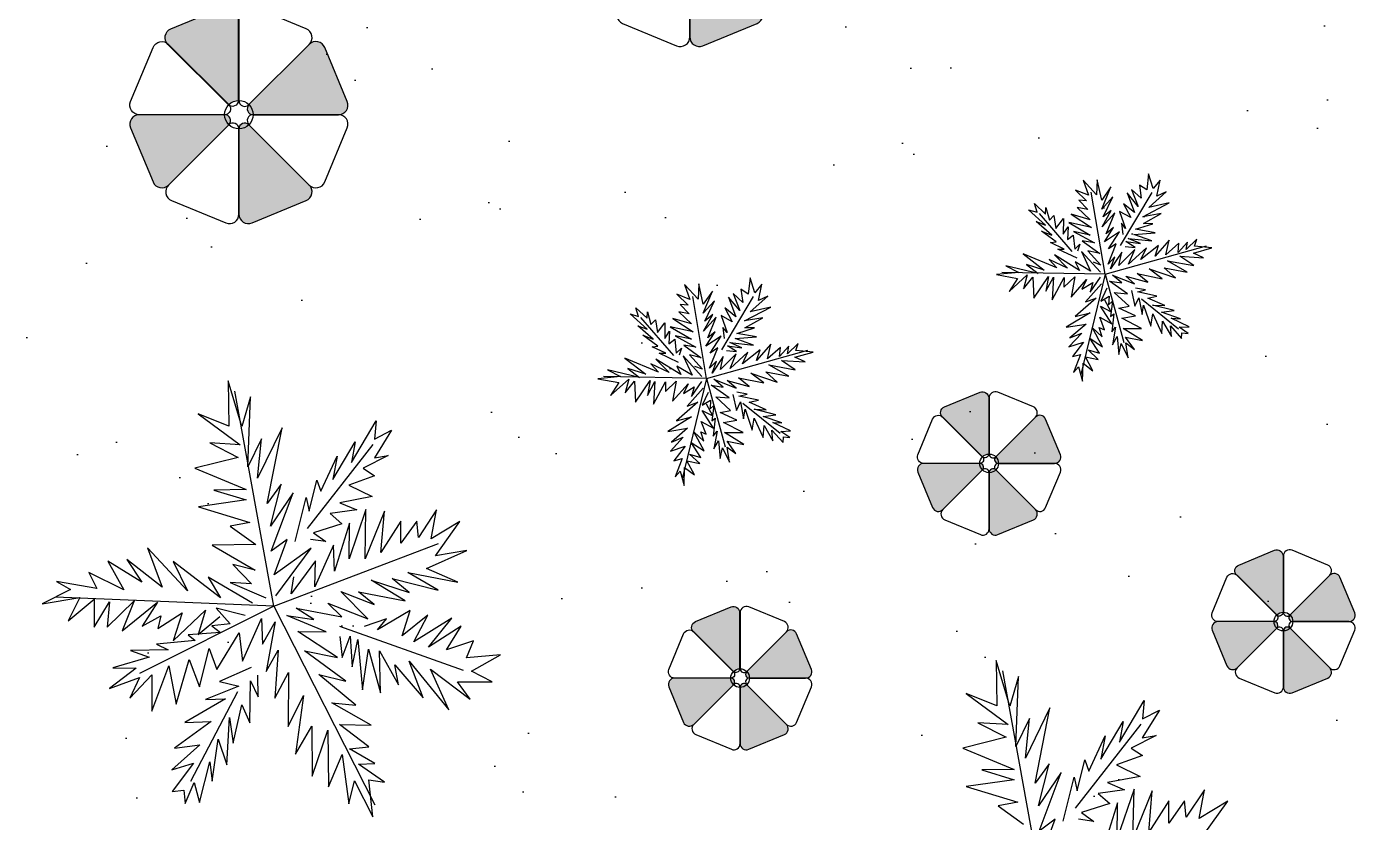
# Model space of a CAD drawing. Header units: millimetres. Extents: x 185 to 501, y 88 to 528.
# Drawn here: x 383.99 to 399.41, y 217.08 to 226.29 of the extents above; entities that cross this region are included whole.
import ezdxf

# ---------------------------------------------------------------- set-up
doc = ezdxf.new("R2010")
doc.units = ezdxf.units.MM
for name, color, linetype in [('arboles', 84, 'Continuous'), ('arena playa', 253, 'Continuous'), ('SITE_FURNISHINGS', 230, 'Continuous')]:
    doc.layers.add(name, color=color, linetype=linetype)

msp = doc.modelspace()

# ---------------------------------------------------------------- hatches: boundary and pattern name
h = msp.add_hatch(color=230)
edge = h.paths.add_edge_path()
edge.add_arc((391.825, 227.386), 0.0682, 135, 270)
edge.add_line((391.825, 227.318), (392.813, 227.318))
edge.add_arc((392.813, 227.428), 0.11, 270, 382.5)
edge.add_line((392.914, 227.47), (392.655, 228.097))
edge.add_arc((392.553, 228.054), 0.11, 22.5, 135)
edge.add_line((392.475, 228.132), (391.777, 227.434))
edge = h.paths.add_edge_path()
edge.add_arc((391.729, 227.153), 0.0682, 45, 180)
edge.add_line((391.661, 227.153), (391.661, 226.166))
edge.add_arc((391.771, 226.166), 0.11, 180, 292.5)
edge.add_line((391.813, 226.064), (392.44, 226.324))
edge.add_arc((392.398, 226.426), 0.11, 292.5, 405)
edge.add_line((392.475, 226.503), (391.777, 227.201))
edge = h.paths.add_edge_path()
edge.add_arc((390.769, 226.581), 0.11, 202.5, 315)
edge.add_line((390.847, 226.503), (391.545, 227.201))
edge.add_arc((391.496, 227.25), 0.0682, 315, 450)
edge.add_line((391.496, 227.318), (390.509, 227.318))
edge.add_arc((390.509, 227.208), 0.11, 90, 202.5)
edge.add_line((390.408, 227.166), (390.667, 226.539))
for color, points in [(5, [(386.438, 226.419, 0.534511), (386.286, 226.52), (385.659, 226.261, 0.475071), (385.61, 226.097, -0.059116), (385.63, 226.081), (386.328, 225.383, -0.187719), (386.438, 225.431, 0.000562), (386.438, 225.431)]), (256, [(395.119, 221.989, 0.534511), (395.019, 222.056), (394.607, 221.885, 0.475071), (394.575, 221.778, -0.059116), (394.588, 221.767), (395.047, 221.308, -0.187719), (395.119, 221.34, 0.000562), (395.119, 221.34)]), (256, [(398.524, 220.158, 0.534511), (398.424, 220.225), (398.011, 220.054, 0.475071), (397.979, 219.947, -0.059116), (397.993, 219.936), (398.452, 219.477, -0.187719), (398.524, 219.508, 0.000562), (398.524, 219.509)]), (256, [(392.238, 219.504, 0.534511), (392.138, 219.571), (391.726, 219.4, 0.475071), (391.694, 219.293, -0.059116), (391.707, 219.282), (392.167, 218.823, -0.187719), (392.238, 218.855, 0.000562), (392.238, 218.855)])]:
    msp.add_hatch(color=color).paths.add_polyline_path(points)
h = msp.add_hatch(color=5)
edge = h.paths.add_edge_path()
edge.add_arc((386.609, 225.335), 0.0682, 135, 270)
edge.add_line((386.609, 225.267), (387.596, 225.267))
edge.add_arc((387.596, 225.377), 0.11, 270, 382.5)
edge.add_line((387.698, 225.419), (387.438, 226.046))
edge.add_arc((387.337, 226.004), 0.11, 22.5, 135)
edge.add_line((387.259, 226.081), (386.561, 225.383))
edge = h.paths.add_edge_path()
edge.add_arc((386.513, 225.102), 0.0682, 45, 180)
edge.add_line((386.445, 225.102), (386.445, 224.115))
edge.add_arc((386.555, 224.115), 0.11, 180, 292.5)
edge.add_line((386.597, 224.014), (387.223, 224.273))
edge.add_arc((387.181, 224.375), 0.11, 292.5, 405)
edge.add_line((387.259, 224.453), (386.561, 225.151))
edge = h.paths.add_edge_path()
edge.add_arc((385.553, 224.53), 0.11, 202.5, 315)
edge.add_line((385.63, 224.453), (386.328, 225.151))
edge.add_arc((386.28, 225.199), 0.0682, 315, 450)
edge.add_line((386.28, 225.267), (385.293, 225.267))
edge.add_arc((385.293, 225.157), 0.11, 90, 202.5)
edge.add_line((385.191, 225.115), (385.451, 224.488))
h = msp.add_hatch(color=256)
edge = h.paths.add_edge_path()
edge.add_arc((395.232, 221.276), 0.0448, 135, 270)
edge.add_line((395.232, 221.231), (395.882, 221.231))
edge.add_arc((395.882, 221.304), 0.0723, 270, 382.5)
edge.add_line((395.948, 221.331), (395.778, 221.744))
edge.add_arc((395.711, 221.716), 0.0723, 22.5, 135)
edge.add_line((395.66, 221.767), (395.2, 221.308))
edge = h.paths.add_edge_path()
edge.add_arc((395.169, 221.123), 0.0448, 45, 180)
edge.add_line((395.124, 221.123), (395.124, 220.474))
edge.add_arc((395.196, 220.474), 0.0723, 180, 292.5)
edge.add_line((395.224, 220.407), (395.636, 220.578))
edge.add_arc((395.608, 220.645), 0.0723, 292.5, 405)
edge.add_line((395.66, 220.696), (395.2, 221.155))
edge = h.paths.add_edge_path()
edge.add_arc((394.537, 220.747), 0.0723, 202.5, 315)
edge.add_line((394.588, 220.696), (395.047, 221.155))
edge.add_arc((395.016, 221.187), 0.0448, 315, 450)
edge.add_line((395.016, 221.231), (394.366, 221.231))
edge.add_arc((394.366, 221.159), 0.0723, 90, 202.5)
edge.add_line((394.299, 221.131), (394.47, 220.719))
h = msp.add_hatch(color=256)
edge = h.paths.add_edge_path()
edge.add_arc((398.637, 219.445), 0.0448, 135, 270)
edge.add_line((398.637, 219.4), (399.286, 219.4))
edge.add_arc((399.286, 219.473), 0.0723, 270, 382.5)
edge.add_line((399.353, 219.5), (399.182, 219.913))
edge.add_arc((399.115, 219.885), 0.0723, 22.5, 135)
edge.add_line((399.064, 219.936), (398.605, 219.477))
edge = h.paths.add_edge_path()
edge.add_arc((398.573, 219.292), 0.0448, 45, 180)
edge.add_line((398.528, 219.292), (398.528, 218.643))
edge.add_arc((398.601, 218.643), 0.0723, 180, 292.5)
edge.add_line((398.628, 218.576), (399.041, 218.747))
edge.add_arc((399.013, 218.813), 0.0723, 292.5, 405)
edge.add_line((399.064, 218.865), (398.605, 219.324))
edge = h.paths.add_edge_path()
edge.add_arc((397.941, 218.916), 0.0723, 202.5, 315)
edge.add_line((397.993, 218.865), (398.452, 219.324))
edge.add_arc((398.42, 219.356), 0.0448, 315, 450)
edge.add_line((398.42, 219.4), (397.771, 219.4))
edge.add_arc((397.771, 219.328), 0.0723, 90, 202.5)
edge.add_line((397.704, 219.3), (397.875, 218.888))
h = msp.add_hatch(color=256)
edge = h.paths.add_edge_path()
edge.add_arc((392.351, 218.791), 0.0448, 135, 270)
edge.add_line((392.351, 218.746), (393.001, 218.746))
edge.add_arc((393.001, 218.819), 0.0723, 270, 382.5)
edge.add_line((393.068, 218.846), (392.897, 219.259))
edge.add_arc((392.83, 219.231), 0.0723, 22.5, 135)
edge.add_line((392.779, 219.282), (392.32, 218.823))
edge = h.paths.add_edge_path()
edge.add_arc((392.288, 218.638), 0.0448, 45, 180)
edge.add_line((392.243, 218.638), (392.243, 217.989))
edge.add_arc((392.315, 217.989), 0.0723, 180, 292.5)
edge.add_line((392.343, 217.922), (392.755, 218.093))
edge.add_arc((392.728, 218.159), 0.0723, 292.5, 405)
edge.add_line((392.779, 218.211), (392.32, 218.67))
edge = h.paths.add_edge_path()
edge.add_arc((391.656, 218.262), 0.0723, 202.5, 315)
edge.add_line((391.707, 218.211), (392.167, 218.67))
edge.add_arc((392.135, 218.702), 0.0448, 315, 450)
edge.add_line((392.135, 218.746), (391.485, 218.746))
edge.add_arc((391.485, 218.674), 0.0723, 90, 202.5)
edge.add_line((391.419, 218.646), (391.589, 218.234))
at = {"layer": 'arena playa'}
h = msp.add_hatch(dxfattribs=at)
h.set_pattern_fill('AR-SAND', color=256, scale=0.07, style=0)
h.set_pattern_definition([(37.5, (-1998.5492, 57.1), (-0.1120022, 3.4258927), [0, -2.70256, 0, -3.0226, 0, -2.88925]), (7.5, (-1998.5492, 57.1), (3.146663, 5.017776), [0, -1.45796, 0, -2.43586, 0, -0.93345]), (327.5, (-2000.7362, 57.1), (5.5369466, 0.0100603), [0, -0.889, 0, -3.2004, 0, -4.1783]), (317.5, (-2000.736, 57.1), (5.344895, 1.560505), [0, -0.4445, 0, -2.09804, 0, -2.4003])])
h.paths.add_polyline_path([(384.825, 236.855), (376.93, 236.855), (373.547, 232.348), (373.171, 227.091), (370.915, 220.143), (374.675, 215.449), (378.998, 203.807), (384.638, 202.117), (392.345, 206.248), (394.6, 210.942), (399.112, 213.383), (408.323, 211.881), (415.09, 216.012), (416.782, 220.143), (412.082, 227.278), (410.767, 232.724), (410.579, 238.732), (405.691, 245.868), (397.796, 247.558), (391.969, 245.68), (391.781, 238.357)])

# ---------------------------------------------------------------- linework, layer by layer
at = {"layer": 'arboles', "linetype": 'Continuous'}
for p, q in [((396.466, 223.421), (396.305, 224.369)), ((396.642, 223.752), (397.01, 224.367)), ((396.085, 223.685), (395.705, 224.125)), ((396.466, 223.421), (397.637, 223.749)), ((396.466, 223.421), (395.271, 223.441)), ((396.466, 223.421), (396.183, 222.26)), ((396.466, 223.421), (396.682, 222.63)), ((391.856, 222.215), (391.695, 223.163)), ((392.032, 222.546), (392.399, 223.161)), ((396.885, 223.135), (397.315, 222.788)), ((391.475, 222.478), (391.095, 222.919)), ((391.856, 222.215), (393.027, 222.543)), ((391.856, 222.215), (390.661, 222.235)), ((391.856, 222.215), (391.573, 221.054)), ((391.856, 222.215), (392.072, 221.423)), ((386.85, 219.577), (386.397, 222.068)), ((392.275, 221.929), (392.705, 221.582)), ((387.24, 220.478), (387.998, 221.45)), ((386.85, 219.577), (388.753, 220.303)), ((386.85, 219.577), (384.322, 219.684)), ((386.85, 219.577), (385.295, 218.801)), ((386.85, 219.577), (388.016, 217.281)), ((387.61, 219.349), (389.04, 218.839)), ((395.734, 216.339), (395.282, 218.83)), ((386.43, 218.589), (385.886, 217.55)), ((396.124, 217.24), (396.882, 218.212))]:
    msp.add_line(p, q, dxfattribs=at)
at = {"layer": 'arboles', "linetype": 'Continuous', "flags": 128}
for points in [[(396.485, 223.258), (396.415, 223.11), (396.512, 223.168), (396.505, 223.068), (396.55, 223.107), (396.527, 222.93), (396.565, 222.962), (396.543, 222.752), (396.586, 222.809), (396.55, 222.605), (396.605, 222.699), (396.624, 222.493), (396.65, 222.618), (396.732, 222.452), (396.704, 222.626), (396.805, 222.551), (396.702, 222.693), (396.898, 222.654), (396.673, 222.794), (396.887, 222.793), (396.661, 222.91), (396.817, 222.937), (396.623, 223.028), (396.743, 223.049), (396.571, 223.207), (396.725, 223.194), (396.518, 223.342), (396.658, 223.32), (396.55, 223.411), (396.807, 223.309), (396.705, 223.398), (396.959, 223.328), (396.837, 223.429), (397.126, 223.369), (396.976, 223.483), (397.281, 223.379), (397.149, 223.495), (397.416, 223.446), (397.188, 223.577), (397.492, 223.52), (397.332, 223.629), (397.604, 223.611), (397.487, 223.666), (397.699, 223.726), (397.498, 223.745), (397.526, 223.825), (397.402, 223.706), (397.417, 223.793), (397.31, 223.673), (397.32, 223.779), (397.17, 223.646), (397.207, 223.816), (397.044, 223.628), (397.084, 223.753), (396.879, 223.59), (396.944, 223.726), (396.737, 223.536), (396.808, 223.707), (396.626, 223.522), (396.658, 223.674), (396.53, 223.481), (396.58, 223.621), (396.5, 223.538), (396.595, 223.774), (396.506, 223.713), (396.633, 223.91), (396.458, 223.795), (396.563, 223.96), (396.479, 223.889), (396.577, 224.13), (396.43, 223.969), (396.537, 224.159), (396.444, 224.083), (396.555, 224.318), (396.427, 224.175), (396.532, 224.432), (396.426, 224.279), (396.374, 224.514), (396.368, 224.34), (396.21, 224.508), (396.272, 224.335), (396.124, 224.395), (396.251, 224.268), (396.161, 224.277), (396.264, 224.168), (396.144, 224.191), (396.292, 224.051), (396.074, 224.114), (396.309, 223.96), (396.045, 224.018), (396.292, 223.874), (396.1, 223.915), (396.342, 223.783), (396.202, 223.806), (396.404, 223.66), (396.266, 223.693), (396.418, 223.527), (396.33, 223.559)], [(396.697, 223.742), (396.812, 223.731), (396.707, 223.798), (396.874, 223.776), (396.734, 223.835), (397.008, 223.806), (396.797, 223.882), (397.043, 223.9), (396.817, 223.94), (397.019, 224.005), (396.909, 224.007), (397.115, 224.123), (396.903, 224.086), (397.207, 224.247), (396.97, 224.192), (397.173, 224.373), (397.066, 224.324), (397.104, 224.51), (397.023, 224.411), (396.968, 224.584), (396.947, 224.397), (396.863, 224.453), (396.884, 224.299), (396.772, 224.402), (396.849, 224.205), (396.719, 224.361), (396.805, 224.133), (396.677, 224.237), (396.762, 224.076), (396.634, 224.147), (396.702, 223.951), (396.654, 224.01), (396.67, 223.882)], [(396.141, 223.605), (395.917, 223.711), (395.994, 223.711), (395.835, 223.786), (395.9, 223.795), (395.728, 223.92), (395.85, 223.873), (395.67, 224.031), (395.778, 223.99), (395.581, 224.167), (395.678, 224.138), (395.648, 224.239), (395.778, 224.117), (395.78, 224.193), (395.821, 224.047), (395.873, 224.099), (395.897, 223.951), (395.983, 224.064), (395.982, 223.884), (396.038, 223.967), (396.029, 223.821), (396.097, 223.873), (396.114, 223.711), (396.175, 223.769), (396.147, 223.689)], [(396.412, 223.443), (396.194, 223.683), (396.298, 223.457), (396.121, 223.564), (396.168, 223.465), (395.879, 223.645), (396.032, 223.489), (395.819, 223.59), (395.908, 223.494), (395.519, 223.655), (395.762, 223.469), (395.555, 223.534), (395.69, 223.43), (395.318, 223.519), (395.468, 223.441), (395.209, 223.417), (395.452, 223.372), (395.354, 223.221), (395.565, 223.412), (395.522, 223.252), (395.63, 223.388), (395.642, 223.145), (395.811, 223.396), (395.78, 223.224), (395.867, 223.386), (395.852, 223.123), (395.991, 223.381), (395.99, 223.272), (396.116, 223.389), (396.072, 223.156), (396.251, 223.358), (396.198, 223.246), (396.322, 223.325), (396.292, 223.212), (396.412, 223.386)], [(391.875, 222.052), (391.805, 221.904), (391.902, 221.962), (391.895, 221.862), (391.94, 221.9), (391.917, 221.724), (391.955, 221.756), (391.933, 221.546), (391.976, 221.603), (391.94, 221.399), (391.995, 221.493), (392.014, 221.287), (392.04, 221.412), (392.122, 221.246), (392.094, 221.42), (392.195, 221.345), (392.092, 221.487), (392.288, 221.448), (392.063, 221.588), (392.277, 221.587), (392.051, 221.704), (392.207, 221.731), (392.013, 221.822), (392.133, 221.842), (391.961, 222.001), (392.115, 221.988), (391.908, 222.136), (392.048, 222.114), (391.94, 222.205), (392.197, 222.103), (392.095, 222.192), (392.349, 222.122), (392.226, 222.223), (392.516, 222.163), (392.366, 222.277), (392.671, 222.173), (392.539, 222.289), (392.806, 222.24), (392.577, 222.371), (392.881, 222.314), (392.722, 222.423), (392.994, 222.405), (392.877, 222.46), (393.089, 222.52), (392.887, 222.539), (392.915, 222.619), (392.792, 222.5), (392.807, 222.587), (392.7, 222.467), (392.71, 222.573), (392.56, 222.44), (392.597, 222.61), (392.434, 222.422), (392.474, 222.547), (392.269, 222.383), (392.334, 222.52), (392.127, 222.33), (392.197, 222.501), (392.016, 222.316), (392.048, 222.468), (391.92, 222.275), (391.97, 222.415), (391.89, 222.332), (391.985, 222.568), (391.896, 222.507), (392.023, 222.704), (391.848, 222.589), (391.953, 222.754), (391.869, 222.683), (391.967, 222.924), (391.82, 222.763), (391.927, 222.953), (391.834, 222.877), (391.945, 223.112), (391.817, 222.968), (391.922, 223.226), (391.816, 223.073), (391.764, 223.308), (391.758, 223.133), (391.6, 223.302), (391.662, 223.129), (391.513, 223.189), (391.641, 223.062), (391.551, 223.071), (391.654, 222.962), (391.534, 222.985), (391.682, 222.845), (391.464, 222.908), (391.699, 222.754), (391.435, 222.812), (391.682, 222.668), (391.49, 222.709), (391.732, 222.577), (391.592, 222.6), (391.794, 222.454), (391.656, 222.486), (391.808, 222.321), (391.719, 222.353)], [(392.087, 222.536), (392.202, 222.525), (392.097, 222.592), (392.264, 222.57), (392.124, 222.629), (392.398, 222.6), (392.187, 222.676), (392.433, 222.694), (392.207, 222.734), (392.409, 222.799), (392.299, 222.8), (392.505, 222.917), (392.293, 222.88), (392.597, 223.041), (392.36, 222.986), (392.563, 223.167), (392.456, 223.117), (392.494, 223.304), (392.413, 223.204), (392.358, 223.378), (392.337, 223.191), (392.253, 223.247), (392.274, 223.093), (392.162, 223.196), (392.239, 222.999), (392.109, 223.155), (392.195, 222.927), (392.067, 223.031), (392.152, 222.87), (392.024, 222.941), (392.092, 222.745), (392.044, 222.804), (392.06, 222.676)], [(396.425, 223.309), (396.239, 223.1), (396.364, 223.144), (396.119, 222.93), (396.291, 222.975), (396.017, 222.807), (396.245, 222.843), (396.059, 222.684), (396.196, 222.739), (396.047, 222.579), (396.217, 222.636), (396.087, 222.467), (396.182, 222.492), (396.1, 222.283), (396.158, 222.349), (396.206, 222.183), (396.211, 222.391), (396.324, 222.304), (396.237, 222.466), (396.386, 222.435), (396.268, 222.545), (396.4, 222.506), (396.288, 222.679), (396.436, 222.582), (396.319, 222.801), (396.432, 222.694), (396.397, 222.804), (396.46, 222.775), (396.403, 222.922), (396.544, 222.846), (396.413, 223.051), (396.537, 222.986), (396.463, 223.121)], [(396.77, 223.233), (396.811, 223.05), (396.857, 223.148), (396.893, 222.954), (396.911, 223.063), (396.993, 222.82), (397.017, 222.963), (397.121, 222.736), (397.13, 222.876), (397.234, 222.7), (397.221, 222.822), (397.35, 222.678), (397.354, 222.743), (397.427, 222.735), (397.324, 222.807), (397.438, 222.813), (397.23, 222.912), (397.337, 222.905), (397.119, 222.981), (397.265, 222.999), (397.015, 223.064), (397.155, 223.057), (396.959, 223.144), (397.064, 223.168), (396.84, 223.217), (396.934, 223.239), (396.817, 223.261)], [(391.531, 222.399), (391.307, 222.505), (391.384, 222.505), (391.225, 222.58), (391.29, 222.589), (391.118, 222.714), (391.239, 222.667), (391.06, 222.825), (391.168, 222.784), (390.971, 222.961), (391.067, 222.932), (391.038, 223.033), (391.168, 222.911), (391.17, 222.987), (391.211, 222.84), (391.263, 222.893), (391.286, 222.745), (391.373, 222.857), (391.372, 222.678), (391.428, 222.761), (391.419, 222.615), (391.487, 222.667), (391.504, 222.505), (391.565, 222.563), (391.537, 222.483)], [(391.802, 222.237), (391.584, 222.477), (391.688, 222.251), (391.511, 222.358), (391.558, 222.259), (391.269, 222.439), (391.422, 222.283), (391.209, 222.383), (391.298, 222.288), (390.909, 222.449), (391.152, 222.263), (390.945, 222.328), (391.08, 222.224), (390.708, 222.313), (390.858, 222.235), (390.599, 222.211), (390.842, 222.166), (390.744, 222.015), (390.955, 222.206), (390.912, 222.046), (391.02, 222.182), (391.032, 221.939), (391.201, 222.19), (391.17, 222.018), (391.257, 222.18), (391.242, 221.916), (391.381, 222.175), (391.38, 222.065), (391.505, 222.183), (391.462, 221.95), (391.641, 222.152), (391.588, 222.04), (391.712, 222.119), (391.682, 222.006), (391.802, 222.18)], [(386.873, 219.699), (387.281, 220.25), (386.854, 219.941), (387.004, 220.352), (386.817, 220.214), (387.072, 220.89), (386.811, 220.506), (386.932, 220.991), (386.771, 220.767), (386.944, 221.641), (386.659, 221.059), (386.708, 221.515), (386.547, 221.193), (386.579, 222.003), (386.479, 221.658), (386.321, 222.186), (386.329, 221.663), (385.975, 221.805), (386.459, 221.446), (386.108, 221.468), (386.436, 221.3), (385.936, 221.174), (386.527, 220.927), (386.156, 220.921), (386.53, 220.808), (385.976, 220.729), (386.57, 220.547), (386.342, 220.505), (386.639, 220.292), (386.136, 220.286), (386.631, 219.997), (386.376, 220.061), (386.59, 219.836), (386.343, 219.851), (386.755, 219.676)], [(391.815, 222.103), (391.629, 221.894), (391.754, 221.938), (391.509, 221.724), (391.681, 221.769), (391.407, 221.601), (391.635, 221.637), (391.449, 221.478), (391.586, 221.533), (391.436, 221.373), (391.607, 221.43), (391.477, 221.26), (391.572, 221.286), (391.49, 221.077), (391.548, 221.143), (391.596, 220.976), (391.601, 221.185), (391.714, 221.098), (391.627, 221.26), (391.776, 221.229), (391.658, 221.339), (391.789, 221.3), (391.678, 221.473), (391.826, 221.376), (391.709, 221.595), (391.822, 221.488), (391.787, 221.598), (391.85, 221.569), (391.793, 221.716), (391.934, 221.639), (391.803, 221.845), (391.926, 221.78), (391.853, 221.915)], [(392.16, 222.027), (392.201, 221.844), (392.247, 221.942), (392.283, 221.748), (392.301, 221.857), (392.383, 221.614), (392.407, 221.756), (392.51, 221.53), (392.52, 221.67), (392.623, 221.493), (392.611, 221.616), (392.74, 221.472), (392.744, 221.537), (392.817, 221.529), (392.714, 221.601), (392.828, 221.607), (392.62, 221.706), (392.727, 221.699), (392.509, 221.775), (392.655, 221.793), (392.405, 221.858), (392.545, 221.851), (392.349, 221.938), (392.454, 221.962), (392.23, 222.011), (392.324, 222.033), (392.207, 222.055)], [(387.097, 220.329), (387.224, 220.838), (387.257, 220.678), (387.347, 221.038), (387.394, 220.908), (387.582, 221.316), (387.533, 221.045), (387.788, 221.482), (387.748, 221.242), (388.034, 221.724), (388.013, 221.512), (388.211, 221.614), (388.012, 221.294), (388.17, 221.321), (387.883, 221.175), (388.013, 221.089), (387.715, 220.979), (387.985, 220.846), (387.611, 220.774), (387.808, 220.692), (387.501, 220.65), (387.636, 220.531), (387.306, 220.428), (387.452, 220.326), (387.274, 220.351)], [(386.519, 219.471), (386.183, 219.555), (386.343, 219.376), (386.132, 219.35), (386.231, 219.272), (385.856, 219.247), (385.938, 219.181), (385.492, 219.14), (385.627, 219.074), (385.189, 219.065), (385.408, 218.99), (384.987, 218.864), (385.258, 218.863), (384.947, 218.624), (385.296, 218.754), (385.183, 218.512), (385.436, 218.785), (385.436, 218.363), (385.633, 218.887), (385.72, 218.443), (385.869, 218.96), (385.989, 218.646), (386.099, 219.087), (386.191, 218.847), (386.449, 219.27), (386.486, 218.944), (386.708, 219.436), (386.719, 219.137), (386.863, 219.398), (386.759, 218.823), (386.9, 219.071), (386.86, 218.514), (387.02, 218.811), (387.015, 218.185), (387.191, 218.543), (387.1, 217.866), (387.287, 218.189), (387.294, 217.613), (387.473, 218.143), (387.48, 217.487), (387.64, 217.863), (387.715, 217.29), (387.782, 217.557), (387.994, 217.141), (387.949, 217.568), (388.128, 217.543), (387.83, 217.75), (388.016, 217.756), (387.723, 217.928), (387.946, 217.951), (387.608, 218.208), (387.976, 218.201), (387.52, 218.461), (387.796, 218.431), (387.371, 218.789), (387.681, 218.711), (387.202, 219.062), (387.585, 218.986), (387.126, 219.286), (387.455, 219.282), (387, 219.469), (387.312, 219.424), (387.107, 219.554), (387.637, 219.455), (387.472, 219.615), (387.935, 219.433), (387.624, 219.748), (388.009, 219.599), (387.828, 219.743), (388.37, 219.641), (387.974, 219.878), (388.413, 219.735), (388.216, 219.897), (388.75, 219.763), (388.399, 219.97), (388.978, 219.858), (388.615, 220.015), (389.083, 220.221), (388.718, 220.161), (389.002, 220.558), (388.668, 220.358), (388.732, 220.692), (388.521, 220.375), (388.502, 220.564), (388.319, 220.307), (388.317, 220.564), (388.087, 220.2), (388.128, 220.678), (387.904, 220.127), (387.915, 220.698), (387.719, 220.127), (387.724, 220.541), (387.551, 219.984), (387.541, 220.284), (387.322, 219.804), (387.331, 220.105), (387.05, 219.72), (387.079, 219.918)], [(386.601, 219.615), (386.089, 219.915), (386.233, 219.674), (385.685, 220.095), (385.851, 219.757), (385.389, 220.255), (385.558, 219.797), (385.149, 220.117), (385.322, 219.856), (384.927, 220.1), (385.115, 219.769), (384.71, 219.97), (384.801, 219.782), (384.334, 219.866), (384.496, 219.773), (384.169, 219.604), (384.604, 219.68), (384.471, 219.41), (384.77, 219.658), (384.769, 219.335), (384.947, 219.627), (384.921, 219.336), (385.235, 219.641), (385.095, 219.293), (385.502, 219.626), (385.326, 219.347), (385.54, 219.465), (385.505, 219.322), (385.787, 219.502), (385.686, 219.178), (386.059, 219.533), (385.975, 219.25), (386.225, 219.458)], [(387.613, 219.229), (387.638, 218.986), (387.733, 219.233), (387.756, 218.877), (387.821, 219.191), (387.874, 218.61), (387.945, 219.08), (388.083, 218.577), (388.073, 219.062), (388.291, 218.67), (388.25, 218.898), (388.577, 218.519), (388.413, 218.943), (388.872, 218.38), (388.66, 218.849), (389.121, 218.502), (388.973, 218.704), (389.375, 218.702), (389.136, 218.828), (389.473, 219.014), (389.076, 218.982), (389.158, 219.179), (388.848, 219.072), (389.015, 219.347), (388.638, 219.105), (388.907, 219.44), (388.469, 219.167), (388.632, 219.476), (388.334, 219.234), (388.427, 219.527), (388.048, 219.305), (388.152, 219.431), (387.893, 219.344)], [(395.739, 216.703), (395.888, 217.114), (395.702, 216.976), (395.957, 217.652), (395.696, 217.268), (395.817, 217.753), (395.655, 217.529), (395.828, 218.403), (395.544, 217.821), (395.592, 218.277), (395.432, 217.955), (395.463, 218.765), (395.364, 218.42), (395.206, 218.948), (395.213, 218.425), (394.859, 218.567), (395.343, 218.208), (394.993, 218.23), (395.32, 218.062), (394.82, 217.936), (395.412, 217.689), (395.04, 217.683), (395.415, 217.57), (394.86, 217.491), (395.455, 217.309), (395.227, 217.267), (395.523, 217.054)], [(386.585, 218.867), (386.222, 218.707), (386.445, 218.651), (386.057, 218.497), (386.29, 218.505), (385.819, 218.234), (386.125, 218.243), (385.698, 217.934), (385.992, 217.973), (385.668, 217.684), (385.918, 217.76), (385.671, 217.432), (385.808, 217.451), (385.822, 217.296), (385.929, 217.539), (385.99, 217.307), (386.108, 217.778), (386.137, 217.553), (386.206, 218.038), (386.304, 217.743), (386.335, 218.289), (386.38, 217.994), (386.478, 218.438), (386.571, 218.23), (386.58, 218.716), (386.666, 218.53), (386.663, 218.781)], [(395.981, 217.091), (396.109, 217.6), (396.141, 217.44), (396.231, 217.8), (396.278, 217.67), (396.466, 218.078), (396.418, 217.807), (396.673, 218.244), (396.632, 218.004), (396.918, 218.486), (396.898, 218.274), (397.095, 218.376), (396.896, 218.056), (397.055, 218.083), (396.767, 217.937), (396.898, 217.851), (396.599, 217.741), (396.87, 217.608), (396.495, 217.536), (396.692, 217.454), (396.385, 217.412), (396.52, 217.293), (396.191, 217.19), (396.337, 217.088), (396.158, 217.113)], [(397.602, 216.923), (397.886, 217.32), (397.552, 217.12), (397.616, 217.454), (397.405, 217.137), (397.386, 217.326), (397.203, 217.069), (397.202, 217.326), (396.972, 216.962), (397.012, 217.44), (396.788, 216.889), (396.8, 217.46), (396.604, 216.889), (396.609, 217.303), (396.436, 216.746)]]:
    msp.add_lwpolyline(points, dxfattribs=at)
at = {"layer": 'SITE_FURNISHINGS', "color": 230, "linetype": 'Continuous'}
for points in [[(391.661, 227.153, 0.668179), (391.545, 227.201), (390.847, 226.503, 0.534511), (390.882, 226.324), (391.509, 226.064, 0.534511), (391.661, 226.166)], [(391.777, 227.201, 0.668179), (391.661, 227.153), (391.661, 226.166, 0.534511), (391.813, 226.064), (392.44, 226.324, 0.534511), (392.475, 226.503)]]:
    msp.add_lwpolyline(points, format="xyb", close=True, dxfattribs=at)
at = {"layer": 'SITE_FURNISHINGS', "color": 5, "linetype": 'Continuous'}
for points in [[(386.438, 225.431, -0.668179), (386.321, 225.383), (385.623, 226.081, -0.534511), (385.659, 226.261), (386.286, 226.52, -0.534511), (386.438, 226.419)], [(386.445, 225.431, 0.668179), (386.561, 225.383), (387.259, 226.081, 0.534511), (387.223, 226.261), (386.597, 226.52, 0.534511), (386.445, 226.419)], [(386.328, 225.383, -0.668179), (386.28, 225.267), (385.293, 225.267, -0.534511), (385.191, 225.419), (385.451, 226.046, -0.534511), (385.63, 226.081)], [(386.561, 225.383, 0.668179), (386.609, 225.267), (387.596, 225.267, 0.534511), (387.698, 225.419), (387.438, 226.046, 0.534511), (387.259, 226.081)], [(386.28, 225.267, -1), (386.609, 225.267, -1)], [(385.451, 224.488, 0.534511), (385.63, 224.453), (386.328, 225.151, 0.668179), (386.28, 225.267), (385.293, 225.267, 0.534511), (385.191, 225.115)], [(386.609, 225.267, 0.668179), (386.561, 225.151), (387.259, 224.453, 0.534511), (387.438, 224.488), (387.698, 225.115, 0.534511), (387.596, 225.267)], [(386.445, 225.102, 0.668179), (386.328, 225.151), (385.63, 224.453, 0.534511), (385.666, 224.273), (386.293, 224.014, 0.534511), (386.445, 224.115)], [(386.561, 225.151, 0.668179), (386.445, 225.102), (386.445, 224.115, 0.534511), (386.597, 224.014), (387.223, 224.273, 0.534511), (387.259, 224.453)]]:
    msp.add_lwpolyline(points, format="xyb", close=True, dxfattribs=at)
at = {"layer": 'SITE_FURNISHINGS', "color": 7, "linetype": 'Continuous'}
for points in [[(395.119, 221.34, -0.668179), (395.043, 221.308), (394.583, 221.767, -0.534511), (394.607, 221.885), (395.019, 222.056, -0.534511), (395.119, 221.989)], [(395.124, 221.34, 0.668179), (395.2, 221.308), (395.66, 221.767, 0.534511), (395.636, 221.885), (395.224, 222.056, 0.534511), (395.124, 221.989)], [(395.047, 221.308, -0.668179), (395.016, 221.231), (394.366, 221.231, -0.534511), (394.299, 221.331), (394.47, 221.744, -0.534511), (394.588, 221.767)], [(395.2, 221.308, 0.668179), (395.232, 221.231), (395.882, 221.231, 0.534511), (395.948, 221.331), (395.778, 221.744, 0.534511), (395.66, 221.767)], [(395.016, 221.231, -1), (395.232, 221.231, -1)], [(394.47, 220.719, 0.534511), (394.588, 220.696), (395.047, 221.155, 0.668179), (395.016, 221.231), (394.366, 221.231, 0.534511), (394.299, 221.131)], [(395.124, 221.123, 0.668179), (395.047, 221.155), (394.588, 220.696, 0.534511), (394.612, 220.578), (395.024, 220.407, 0.534511), (395.124, 220.474)], [(395.2, 221.155, 0.668179), (395.124, 221.123), (395.124, 220.474, 0.534511), (395.224, 220.407), (395.636, 220.578, 0.534511), (395.66, 220.696)], [(395.232, 221.231, 0.668179), (395.2, 221.155), (395.66, 220.696, 0.534511), (395.778, 220.719), (395.948, 221.131, 0.534511), (395.882, 221.231)], [(398.524, 219.509, -0.668179), (398.447, 219.477), (397.988, 219.936, -0.534511), (398.011, 220.054), (398.424, 220.225, -0.534511), (398.524, 220.158)], [(398.528, 219.509, 0.668179), (398.605, 219.477), (399.064, 219.936, 0.534511), (399.041, 220.054), (398.628, 220.225, 0.534511), (398.528, 220.158)], [(398.452, 219.477, -0.668179), (398.42, 219.4), (397.771, 219.4, -0.534511), (397.704, 219.5), (397.875, 219.913, -0.534511), (397.993, 219.936)], [(398.605, 219.477, 0.668179), (398.637, 219.4), (399.286, 219.4, 0.534511), (399.353, 219.5), (399.182, 219.913, 0.534511), (399.064, 219.936)], [(392.238, 218.855, -0.668179), (392.162, 218.823), (391.703, 219.282, -0.534511), (391.726, 219.4), (392.138, 219.571, -0.534511), (392.238, 219.504)], [(392.243, 218.855, 0.668179), (392.32, 218.823), (392.779, 219.282, 0.534511), (392.755, 219.4), (392.343, 219.571, 0.534511), (392.243, 219.504)], [(397.875, 218.888, 0.534511), (397.993, 218.865), (398.452, 219.324, 0.668179), (398.42, 219.4), (397.771, 219.4, 0.534511), (397.704, 219.3)], [(398.42, 219.4, -1), (398.637, 219.4, -1)], [(398.637, 219.4, 0.668179), (398.605, 219.324), (399.064, 218.865, 0.534511), (399.182, 218.888), (399.353, 219.3, 0.534511), (399.286, 219.4)], [(392.167, 218.823, -0.668179), (392.135, 218.746), (391.485, 218.746, -0.534511), (391.419, 218.846), (391.589, 219.259, -0.534511), (391.707, 219.282)], [(392.32, 218.823, 0.668179), (392.351, 218.746), (393.001, 218.746, 0.534511), (393.068, 218.846), (392.897, 219.259, 0.534511), (392.779, 219.282)], [(398.528, 219.292, 0.668179), (398.452, 219.324), (397.993, 218.865, 0.534511), (398.016, 218.747), (398.428, 218.576, 0.534511), (398.528, 218.643)], [(398.605, 219.324, 0.668179), (398.528, 219.292), (398.528, 218.643, 0.534511), (398.628, 218.576), (399.041, 218.747, 0.534511), (399.064, 218.865)], [(392.135, 218.746, -1), (392.351, 218.746, -1)], [(391.589, 218.234, 0.534511), (391.707, 218.211), (392.167, 218.67, 0.668179), (392.135, 218.746), (391.485, 218.746, 0.534511), (391.419, 218.646)], [(392.243, 218.638, 0.668179), (392.167, 218.67), (391.707, 218.211, 0.534511), (391.731, 218.093), (392.143, 217.922, 0.534511), (392.243, 217.989)], [(392.32, 218.67, 0.668179), (392.243, 218.638), (392.243, 217.989, 0.534511), (392.343, 217.922), (392.755, 218.093, 0.534511), (392.779, 218.211)], [(392.351, 218.746, 0.668179), (392.32, 218.67), (392.779, 218.211, 0.534511), (392.897, 218.234), (393.068, 218.646, 0.534511), (393.001, 218.746)]]:
    msp.add_lwpolyline(points, format="xyb", close=True, dxfattribs=at)

doc.saveas('drawing.dxf')
